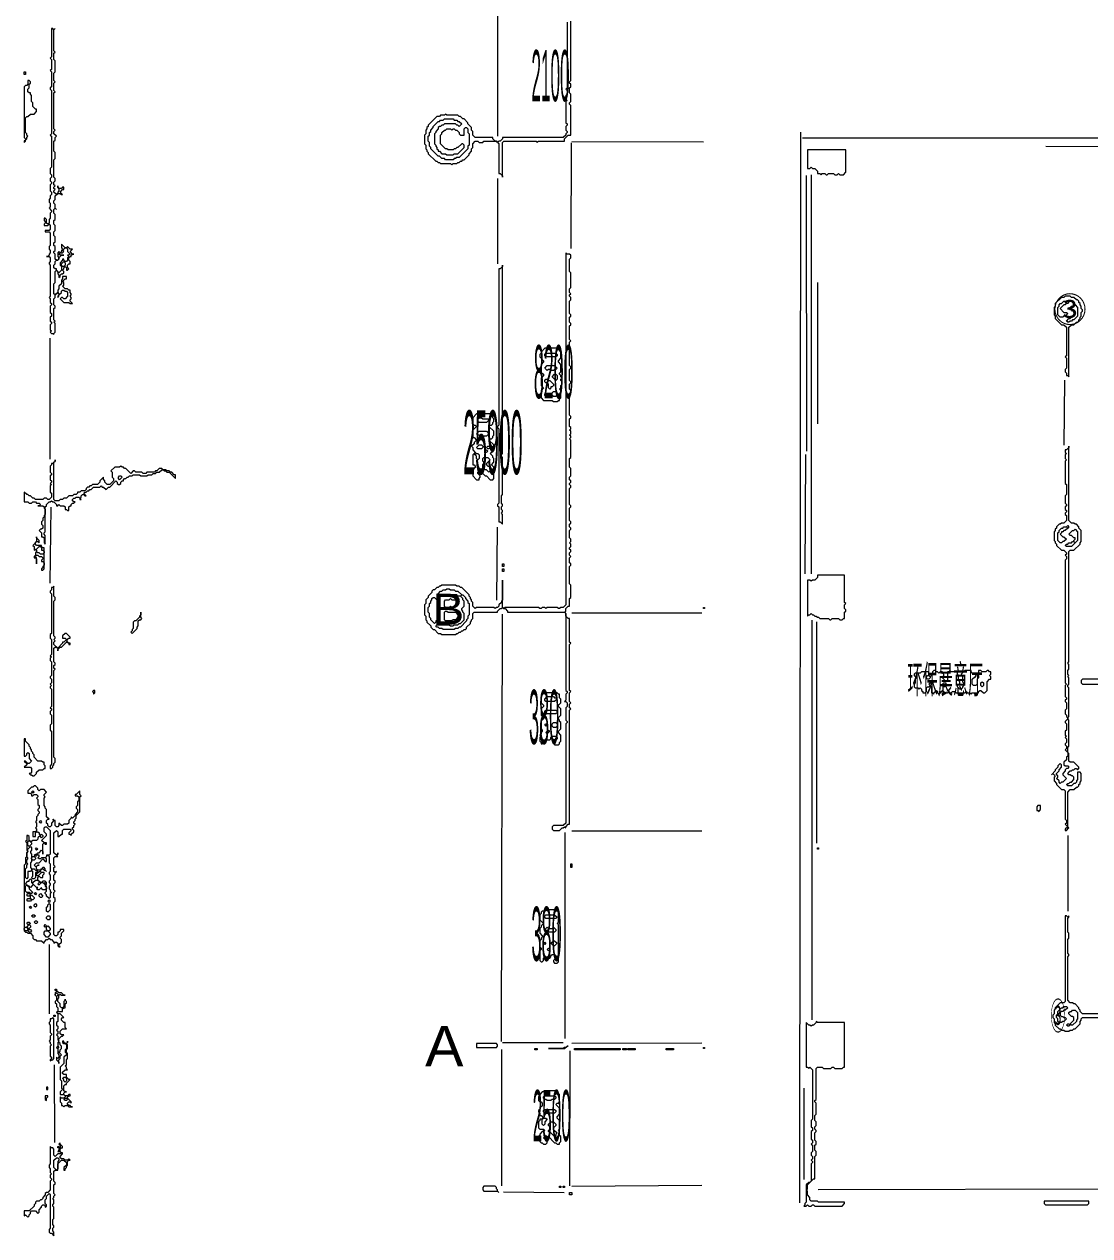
# Model space of a CAD drawing. Extents: x 20 to 3943, y 20 to 2783.
# Drawn here: x 20 to 880, y 862 to 1839 of the extents above; entities that cross this region are included whole.
import ezdxf

# ---------------------------------------------------------------- set-up
doc = ezdxf.new("R2010")
doc.units = 0
for name, color, linetype, lineweight in [('OCR_TEXT', 6, 'Continuous', 0), ('TRACE_CURVE', 6, 'Continuous', 0), ('TRACE_STRAIGHT', 5, 'Continuous', 0), ('TRACE_TEXT_SYMBOL', 6, 'Continuous', 0)]:
    doc.layers.add(name, color=color, linetype=linetype, lineweight=lineweight)
doc.styles.add('wqy-unicode', font='wqy-unicode.lff')

msp = doc.modelspace()

# ---------------------------------------------------------------- linework, layer by layer
at = {"layer": 'TRACE_CURVE', "color": 6}
for points in [[(458, 1841), (458, 1788), (457, 1787), (458, 1786), (458, 1783), (457, 1782), (457, 1779), (458, 1778), (457, 1777), (457, 1760), (458, 1759), (458, 1758), (457, 1757), (457, 1754), (458, 1753), (458, 1752), (457, 1751), (457, 1750), (455, 1748), (406, 1748), (406, 1747), (404, 1745), (403, 1745), (402, 1744), (401, 1745), (400, 1745), (398, 1747), (398, 1748), (384, 1748), (382, 1750), (382, 1753), (381, 1754), (381, 1756), (378, 1759), (378, 1760), (375, 1763), (374, 1763), (372, 1765), (371, 1765), (370, 1766), (361, 1766), (360, 1767), (359, 1766), (356, 1766), (355, 1765), (353, 1765), (346, 1758), (346, 1757), (345, 1756), (345, 1755), (344, 1754), (344, 1751), (343, 1750), (343, 1743), (344, 1742), (344, 1739), (345, 1738)], [(345, 1738), (345, 1737), (346, 1736), (346, 1735), (352, 1729), (353, 1729), (354, 1728), (355, 1728), (356, 1727), (364, 1727), (365, 1726), (366, 1727), (369, 1727), (370, 1728), (371, 1728), (372, 1729), (373, 1729), (374, 1730), (375, 1730), (379, 1734), (379, 1735), (381, 1737), (381, 1739), (382, 1740), (382, 1743), (384, 1745), (386, 1745), (387, 1744), (390, 1744), (391, 1745), (401, 1745), (403, 1743), (403, 1719), (404, 1719), (406, 1717), (406, 1716), (406, 1744), (407, 1745), (433, 1745), (434, 1744), (435, 1745), (456, 1745), (456, 1747), (459, 1750), (461, 1750), (461, 1774), (460, 1775), (460, 1776), (461, 1777), (461, 1783), (460, 1784), (460, 1788), (461, 1789), (461, 1791), (460, 1792), (460, 1793), (461, 1794), (461, 1842)], [(42, 1836), (42, 1813), (41, 1812), (42, 1811), (42, 1803), (41, 1802), (42, 1801), (42, 1789), (41, 1788), (41, 1787), (42, 1786), (42, 1751), (41, 1750), (42, 1749), (42, 1724), (41, 1723), (41, 1719), (42, 1718), (42, 1716), (41, 1715), (41, 1713), (42, 1712), (42, 1711), (41, 1710), (41, 1705), (42, 1704), (42, 1702), (41, 1701), (41, 1699), (40, 1698), (40, 1696), (41, 1695), (41, 1692), (40, 1691), (42, 1689), (42, 1688), (41, 1687), (41, 1683), (40, 1682), (40, 1679), (39, 1678), (38, 1679), (38, 1682), (37, 1683), (36, 1683), (36, 1681), (37, 1680), (37, 1679), (36, 1678), (36, 1677), (39, 1677), (40, 1678), (41, 1677), (41, 1674), (40, 1673), (37, 1673), (37, 1672), (40, 1672), (41, 1671), (41, 1661), (40, 1660), (40, 1658), (41, 1657), (41, 1655)], [(50, 1707), (48, 1707), (47, 1708), (47, 1709), (47, 1708), (48, 1707), (48, 1705), (47, 1704), (47, 1703), (46, 1702), (44, 1704), (44, 1705), (45, 1706), (44, 1707), (44, 1708), (45, 1709), (44, 1710), (44, 1712), (45, 1713), (45, 1715), (44, 1716), (44, 1730), (45, 1731), (45, 1736), (44, 1737), (44, 1745), (45, 1746), (45, 1748), (46, 1749), (44, 1751), (44, 1753), (45, 1754), (44, 1755), (44, 1784), (45, 1785), (44, 1786), (44, 1792), (45, 1793), (44, 1794), (44, 1800), (45, 1801), (45, 1810), (44, 1811), (44, 1816), (45, 1817), (44, 1818), (44, 1835), (45, 1836), (44, 1835), (43, 1836), (42, 1836)], [(372, 1750), (375, 1750), (375, 1755), (376, 1756), (377, 1756), (378, 1755), (378, 1752), (379, 1751), (379, 1742), (378, 1741), (378, 1739), (371, 1732), (369, 1732), (368, 1731), (367, 1731), (366, 1730), (360, 1730), (359, 1731), (357, 1731), (355, 1733), (354, 1733), (348, 1739), (348, 1740), (347, 1741), (347, 1744), (346, 1745), (346, 1749), (347, 1750), (347, 1752), (348, 1753), (348, 1754), (350, 1756), (350, 1757), (354, 1761), (355, 1761), (356, 1762), (358, 1762)], [(358, 1762), (359, 1763), (366, 1763), (367, 1762), (369, 1762), (370, 1761), (371, 1761), (373, 1759), (371, 1757), (370, 1758), (369, 1758), (368, 1759), (359, 1759), (358, 1758), (357, 1758), (356, 1757), (355, 1757), (354, 1756), (354, 1755), (352, 1753), (352, 1752), (351, 1751), (351, 1743), (352, 1742), (352, 1741), (353, 1740), (353, 1739), (354, 1738), (354, 1737), (355, 1737), (357, 1735), (360, 1735), (361, 1734), (366, 1734), (367, 1735), (370, 1735), (375, 1740), (375, 1742), (374, 1743), (373, 1743), (370, 1740), (369, 1740), (368, 1739), (367, 1739), (366, 1738), (362, 1738), (361, 1739), (360, 1739), (356, 1743), (356, 1750), (357, 1751), (357, 1752), (359, 1754), (360, 1754), (361, 1755), (364, 1755), (365, 1754), (366, 1755), (367, 1755), (368, 1754), (369, 1754), (371, 1752), (371, 1751), (372, 1750)], [(56, 1651), (57, 1652), (58, 1652), (58, 1653), (59, 1654), (60, 1654), (59, 1654), (57, 1656), (59, 1658), (57, 1658), (55, 1660), (54, 1659), (53, 1659), (50, 1662), (50, 1659), (51, 1658), (50, 1657), (50, 1656), (49, 1655), (48, 1656), (47, 1655), (47, 1652), (48, 1651), (48, 1650), (47, 1649), (46, 1649), (45, 1650), (45, 1654), (44, 1655), (44, 1656), (45, 1657), (45, 1660), (44, 1661), (44, 1663), (45, 1664), (45, 1668), (44, 1669), (44, 1672), (45, 1673), (45, 1677), (44, 1678), (44, 1681), (45, 1682), (45, 1686), (44, 1687), (44, 1690), (45, 1691), (46, 1690), (45, 1691), (45, 1694), (44, 1695), (44, 1697), (45, 1698), (45, 1701), (47, 1703), (49, 1703), (50, 1702), (51, 1702), (49, 1704), (51, 1706), (52, 1706), (52, 1708), (51, 1708), (50, 1707)], [(41, 1655), (40, 1654), (40, 1653), (39, 1652), (38, 1652), (40, 1652), (41, 1651), (41, 1648), (40, 1647), (40, 1646), (41, 1645), (41, 1620), (40, 1619), (41, 1618), (41, 1615), (42, 1614), (42, 1613), (41, 1612), (41, 1607), (42, 1606), (42, 1604), (41, 1603), (41, 1600), (42, 1599), (42, 1598), (41, 1597), (41, 1593), (42, 1592), (41, 1591), (42, 1590), (43, 1590), (44, 1589), (44, 1590), (45, 1591), (45, 1598), (44, 1599), (45, 1600), (44, 1601), (44, 1610), (45, 1611), (45, 1612), (44, 1613), (44, 1618), (45, 1619), (45, 1621), (47, 1623), (48, 1622), (48, 1621), (47, 1620), (47, 1619), (48, 1620), (48, 1621), (50, 1623), (50, 1624), (51, 1625), (52, 1625), (53, 1624), (54, 1624), (55, 1623), (55, 1620), (53, 1618), (52, 1618), (51, 1619), (50, 1619)], [(457, 1655), (457, 1371), (455, 1369), (453, 1369), (452, 1368), (451, 1368), (450, 1369), (442, 1369), (441, 1368), (440, 1369), (438, 1369), (437, 1368), (436, 1368), (435, 1369), (408, 1369), (407, 1368), (406, 1369), (406, 1391), (406, 1375), (405, 1374), (405, 1373), (403, 1371), (403, 1370), (402, 1369), (401, 1369), (400, 1368), (399, 1369), (385, 1369), (384, 1368), (382, 1370), (382, 1373), (381, 1374), (381, 1375), (380, 1376), (380, 1377), (379, 1378), (379, 1379), (373, 1385), (372, 1385), (371, 1386), (369, 1386), (368, 1387), (357, 1387), (356, 1386), (355, 1386), (354, 1385), (353, 1385), (351, 1383), (350, 1383), (349, 1382), (349, 1381), (346, 1378), (346, 1377), (344, 1375), (344, 1372), (343, 1371), (343, 1363), (344, 1362), (344, 1359), (345, 1358), (345, 1357), (348, 1354), (348, 1353), (350, 1351)], [(461, 1475), (461, 1481), (460, 1482), (460, 1489), (461, 1490), (461, 1504), (460, 1505), (461, 1506), (461, 1507), (460, 1508), (461, 1509), (461, 1511), (460, 1512), (461, 1513), (461, 1514), (460, 1515), (460, 1521), (461, 1522), (461, 1523), (460, 1524), (460, 1540), (461, 1541), (461, 1544), (460, 1545), (460, 1549), (461, 1550), (461, 1551), (460, 1552), (460, 1561), (461, 1562), (461, 1563), (460, 1564), (460, 1583), (461, 1584), (460, 1585), (460, 1596), (461, 1597), (461, 1598), (460, 1599), (460, 1603), (461, 1604), (461, 1605), (460, 1606), (460, 1616), (461, 1617), (461, 1619), (460, 1620), (460, 1621), (461, 1622), (460, 1623), (460, 1626), (461, 1627), (461, 1639), (460, 1640), (460, 1650), (461, 1651), (461, 1653), (460, 1654), (458, 1654), (457, 1655)], [(50, 1619), (49, 1618), (52, 1615), (56, 1615), (57, 1614), (59, 1614), (57, 1616), (57, 1617), (58, 1618), (58, 1619), (57, 1620), (58, 1621), (58, 1622), (57, 1623), (57, 1625), (56, 1625), (55, 1626), (53, 1626), (51, 1628), (52, 1629), (52, 1631), (51, 1632), (53, 1634), (54, 1634), (54, 1636), (51, 1636), (51, 1634), (50, 1633), (50, 1630), (48, 1628), (48, 1626), (47, 1625), (47, 1623), (45, 1621), (44, 1622), (44, 1630), (45, 1631), (45, 1640), (46, 1641), (47, 1640), (47, 1638), (48, 1637), (48, 1635), (49, 1636), (49, 1637), (50, 1638), (51, 1638), (52, 1639), (52, 1640), (51, 1641), (52, 1642), (52, 1643), (53, 1644), (54, 1643), (54, 1641), (55, 1641), (56, 1642), (55, 1643), (55, 1645), (56, 1646), (57, 1646), (57, 1648), (56, 1649), (56, 1651)], [(863, 1499), (863, 1498), (861, 1496), (860, 1496), (860, 1494), (861, 1493), (860, 1492), (860, 1489), (861, 1488), (860, 1487), (860, 1469), (861, 1468), (861, 1460), (860, 1459), (860, 1453), (861, 1452), (861, 1451), (860, 1450), (860, 1448), (861, 1447), (861, 1446), (860, 1445), (860, 1444), (861, 1443), (861, 1439), (859, 1437), (857, 1437), (856, 1436), (855, 1436), (853, 1434), (853, 1433), (852, 1432), (852, 1431), (851, 1430), (851, 1423), (852, 1422), (852, 1421), (853, 1420), (853, 1419), (857, 1415), (859, 1415), (861, 1413), (861, 1412), (860, 1411), (861, 1410), (861, 1408), (860, 1407), (860, 1308), (861, 1307), (860, 1306), (860, 1297), (861, 1296), (861, 1295), (860, 1294), (860, 1293), (861, 1292), (861, 1287), (860, 1286), (860, 1283), (861, 1282), (861, 1281), (862, 1280), (862, 1279), (860, 1277)], [(863, 1312), (862, 1313), (863, 1314), (862, 1315), (862, 1318), (863, 1319), (863, 1323), (862, 1324), (863, 1325), (863, 1414), (864, 1415), (867, 1415), (872, 1420), (872, 1421), (873, 1422), (873, 1431), (871, 1433), (871, 1434), (869, 1436), (868, 1436), (867, 1437), (865, 1437), (863, 1439), (863, 1499)], [(461, 1287), (460, 1288), (460, 1291), (461, 1292), (460, 1293), (460, 1300), (461, 1301), (460, 1302), (460, 1339), (461, 1340), (460, 1341), (460, 1360), (459, 1360), (457, 1362), (457, 1364), (456, 1365), (457, 1366), (457, 1368), (459, 1370), (460, 1370), (460, 1376), (461, 1377), (461, 1387), (460, 1388), (460, 1402), (461, 1403), (461, 1404), (460, 1405), (460, 1409), (461, 1410), (460, 1411), (460, 1413), (461, 1414), (461, 1415), (460, 1416), (460, 1417), (461, 1418), (461, 1420), (460, 1421), (461, 1422), (461, 1424), (460, 1425), (460, 1431), (461, 1432), (461, 1433), (460, 1434), (460, 1436), (461, 1437), (461, 1438), (460, 1439), (460, 1449), (461, 1450), (461, 1451), (460, 1452), (460, 1465), (461, 1466), (461, 1467), (460, 1468), (460, 1469), (461, 1470), (461, 1471), (460, 1472), (460, 1474), (461, 1475)], [(44, 1386), (43, 1385), (42, 1385), (42, 1383), (41, 1382), (41, 1381), (42, 1380), (42, 1348), (41, 1347), (41, 1344), (42, 1343), (42, 1331), (41, 1330), (42, 1329), (41, 1328), (41, 1326), (42, 1325), (42, 1314), (41, 1313), (41, 1312), (42, 1311), (42, 1308), (41, 1307), (42, 1306), (41, 1305), (41, 1304), (42, 1303), (42, 1289), (41, 1288), (42, 1287), (42, 1286), (41, 1285), (41, 1283), (42, 1282), (42, 1275), (41, 1274), (41, 1270), (42, 1269), (42, 1242), (41, 1241), (41, 1239), (42, 1239), (43, 1240), (43, 1241), (44, 1242), (44, 1243), (45, 1244), (45, 1247), (44, 1248), (44, 1318), (45, 1319), (44, 1320), (44, 1322), (45, 1323), (45, 1324), (44, 1325), (44, 1336), (45, 1337), (46, 1337), (47, 1336), (47, 1334), (47, 1335), (49, 1337), (50, 1337)], [(50, 1337), (54, 1341), (55, 1341), (56, 1340), (56, 1339), (57, 1339), (57, 1340), (56, 1340), (54, 1342), (56, 1344), (57, 1344), (57, 1345), (54, 1348), (53, 1348), (51, 1346), (51, 1344), (53, 1344), (54, 1343), (52, 1341), (51, 1341), (51, 1340), (47, 1336), (44, 1339), (44, 1341), (45, 1342), (44, 1343), (45, 1344), (45, 1345), (44, 1346), (44, 1374), (45, 1375), (45, 1377), (44, 1378), (44, 1386)], [(350, 1351), (351, 1351), (354, 1348), (356, 1348), (357, 1347), (368, 1347), (369, 1348), (370, 1348), (371, 1349), (372, 1349), (373, 1350), (374, 1350), (375, 1351), (376, 1351), (377, 1352), (377, 1353), (380, 1356), (380, 1357), (381, 1358), (381, 1359), (382, 1360), (382, 1364), (383, 1365), (402, 1365), (402, 1366), (404, 1368), (405, 1368), (406, 1369), (407, 1368), (408, 1368), (410, 1366), (410, 1365), (456, 1365), (457, 1364), (457, 1302), (458, 1301), (458, 1300), (457, 1299), (457, 1294), (456, 1293), (457, 1293), (458, 1292), (458, 1289), (457, 1288), (457, 1278), (458, 1277), (458, 1276), (457, 1275), (457, 1195), (455, 1193), (447, 1193), (446, 1192), (446, 1190), (447, 1189), (452, 1189), (454, 1191), (455, 1191), (456, 1192), (457, 1191), (457, 1192), (459, 1194), (460, 1194), (460, 1286), (461, 1287)], [(860, 1194), (862, 1192), (860, 1190), (860, 1189), (861, 1189), (863, 1191), (862, 1192), (862, 1220), (864, 1222), (867, 1222), (869, 1224), (870, 1224), (871, 1225), (871, 1226), (872, 1227), (872, 1228), (873, 1229), (873, 1235), (872, 1236), (870, 1236), (870, 1230), (869, 1229), (869, 1228), (868, 1227), (867, 1227), (865, 1225), (862, 1225), (861, 1226), (862, 1227), (863, 1227), (864, 1228), (865, 1228), (867, 1230), (867, 1232), (866, 1233), (865, 1233), (864, 1234), (863, 1234), (862, 1235), (864, 1237), (865, 1237), (866, 1238), (867, 1238), (868, 1239), (869, 1239), (870, 1238), (871, 1239), (871, 1240), (867, 1244), (864, 1244), (863, 1245), (863, 1251), (862, 1252), (862, 1256), (863, 1257), (863, 1278), (862, 1279), (862, 1280), (863, 1281), (863, 1304), (862, 1305), (862, 1306), (863, 1307), (863, 1312)], [(860, 1277), (860, 1276), (861, 1275), (861, 1270), (860, 1269), (860, 1266), (861, 1265), (860, 1264), (861, 1263), (861, 1260), (860, 1259), (860, 1258), (861, 1257), (861, 1255), (860, 1254), (862, 1252), (862, 1249), (861, 1248), (861, 1246), (859, 1244), (859, 1242), (860, 1241), (862, 1241), (863, 1240), (862, 1239), (861, 1239), (860, 1238), (860, 1237), (858, 1235), (858, 1234), (861, 1231), (858, 1228), (857, 1228), (856, 1227), (855, 1228), (855, 1229), (853, 1231), (854, 1232), (854, 1233), (853, 1234), (853, 1235), (855, 1237), (855, 1238), (857, 1240), (857, 1242), (856, 1243), (854, 1241), (854, 1240), (852, 1238), (852, 1237), (849, 1234), (850, 1235), (852, 1233), (851, 1232), (851, 1229), (853, 1227), (853, 1226), (857, 1222), (859, 1222), (860, 1221), (860, 1198), (861, 1197), (861, 1195), (860, 1194)], [(28, 1225), (27, 1224), (26, 1224), (23, 1221), (23, 1219), (25, 1219), (26, 1218), (26, 1217), (27, 1217), (28, 1218), (30, 1218), (31, 1217), (31, 1216), (30, 1215), (31, 1214), (31, 1210), (32, 1209), (32, 1207), (31, 1206), (31, 1205), (32, 1204), (32, 1203), (31, 1202), (31, 1201), (30, 1200), (30, 1197), (29, 1196), (30, 1195), (30, 1192), (29, 1191), (30, 1190), (30, 1189), (29, 1188), (27, 1188), (27, 1184), (29, 1184), (29, 1187), (30, 1188), (31, 1188), (32, 1187), (32, 1186), (33, 1185), (31, 1183), (31, 1182), (30, 1181), (27, 1181), (26, 1180), (25, 1180), (24, 1181), (24, 1184), (23, 1185), (22, 1185), (22, 1181), (21, 1180), (22, 1179), (22, 1173), (23, 1172), (22, 1171), (22, 1168), (21, 1167), (21, 1162), (20, 1161), (20, 1108), (21, 1107)], [(52, 1194), (51, 1193), (50, 1193), (48, 1195), (48, 1193), (47, 1192), (46, 1192), (45, 1193), (45, 1197), (44, 1197), (43, 1198), (44, 1197), (42, 1195), (42, 1193), (41, 1192), (40, 1192), (39, 1193), (39, 1194), (38, 1195), (38, 1197), (39, 1198), (40, 1198), (38, 1200), (38, 1206), (37, 1207), (37, 1208), (36, 1209), (36, 1215), (37, 1216), (36, 1217), (36, 1218), (38, 1220), (36, 1222), (33, 1222), (32, 1221), (31, 1222), (31, 1223), (29, 1225), (28, 1225)], [(44, 1167), (45, 1168), (47, 1168), (46, 1169), (47, 1170), (47, 1171), (47, 1170), (46, 1169), (44, 1171), (44, 1187), (46, 1189), (47, 1188), (47, 1184), (48, 1184), (50, 1186), (51, 1186), (51, 1189), (52, 1190), (57, 1190), (58, 1189), (56, 1187), (56, 1186), (57, 1186), (58, 1185), (58, 1186), (60, 1188), (60, 1189), (59, 1190), (59, 1191), (60, 1192), (60, 1193), (61, 1194), (60, 1195), (60, 1196), (61, 1197), (61, 1198), (62, 1199), (62, 1201), (65, 1204), (65, 1216), (66, 1217), (65, 1218), (65, 1221), (62, 1218), (61, 1218), (61, 1217), (63, 1217), (64, 1216), (64, 1213), (63, 1212), (63, 1209), (62, 1208), (62, 1207), (63, 1206), (63, 1204), (61, 1202), (61, 1201), (59, 1199), (58, 1200), (58, 1199), (56, 1197), (56, 1195), (55, 1194), (52, 1194)], [(21, 1107), (22, 1107), (23, 1106), (25, 1106), (27, 1104), (27, 1102), (28, 1101), (29, 1101), (30, 1100), (34, 1100), (36, 1098), (36, 1099), (38, 1101), (39, 1101), (40, 1102), (41, 1101), (42, 1101), (44, 1099), (44, 1098), (45, 1099), (46, 1099), (47, 1098), (47, 1096), (48, 1095), (49, 1095), (48, 1096), (48, 1097), (50, 1099), (50, 1101), (49, 1102), (49, 1103), (50, 1104), (50, 1106), (52, 1108), (52, 1109), (49, 1109), (49, 1108), (48, 1107), (47, 1107), (47, 1105), (46, 1104), (45, 1104), (44, 1105), (44, 1131), (45, 1132), (45, 1134), (44, 1135), (44, 1139), (45, 1140), (44, 1141), (44, 1146), (45, 1147), (45, 1148), (44, 1149), (44, 1153), (45, 1154), (45, 1155), (46, 1156), (45, 1155), (44, 1156), (44, 1159), (45, 1160), (44, 1161), (44, 1167)], [(39, 1169), (40, 1168), (40, 1163), (41, 1162), (41, 1156), (40, 1155), (40, 1154), (41, 1153), (41, 1149), (40, 1148), (40, 1147), (41, 1146), (41, 1145), (40, 1144), (40, 1142), (41, 1141), (41, 1140), (42, 1139), (41, 1138), (41, 1135), (40, 1134), (38, 1136), (38, 1137), (37, 1138), (37, 1139), (38, 1140), (38, 1144), (37, 1145), (38, 1146), (38, 1147), (37, 1148), (35, 1148), (34, 1147), (33, 1147), (31, 1149), (31, 1151), (32, 1152), (33, 1151), (35, 1151), (35, 1153), (36, 1154), (36, 1155), (34, 1155), (33, 1156), (33, 1157), (34, 1158), (35, 1158), (36, 1157), (37, 1157), (38, 1156), (37, 1157), (37, 1158), (36, 1159), (35, 1159), (33, 1157), (31, 1157), (30, 1158), (30, 1160), (31, 1161), (32, 1161), (31, 1161), (30, 1160), (29, 1160), (28, 1161)], [(28, 1161), (30, 1163), (32, 1163), (35, 1166), (37, 1164), (38, 1164), (38, 1166), (37, 1167), (39, 1169)], [(659, 1035), (659, 1034), (657, 1032), (656, 1032), (655, 1031), (654, 1032), (653, 1032), (651, 1034), (651, 998), (652, 998), (653, 997), (654, 998), (656, 996), (656, 956), (655, 955), (655, 950), (656, 949), (656, 947), (655, 946), (655, 940), (656, 939), (656, 937), (655, 936), (656, 935), (656, 930), (655, 929), (655, 927), (656, 926), (656, 924), (655, 923), (656, 922), (656, 921), (655, 920), (655, 906), (654, 905), (653, 905), (651, 903), (651, 889), (650, 888), (650, 887), (649, 886), (651, 886), (652, 887), (653, 886), (655, 886), (656, 887), (657, 887), (658, 886), (680, 886), (682, 888), (682, 889), (661, 889), (660, 890), (655, 890), (654, 891), (654, 893), (652, 895), (652, 898), (651, 899), (652, 900), (652, 903), (657, 908), (658, 908), (658, 926)], [(658, 926), (659, 927), (659, 930), (658, 931), (658, 935), (659, 936), (659, 938), (658, 939), (658, 945), (659, 946), (659, 947), (658, 948), (658, 950), (659, 951), (659, 954), (658, 955), (658, 959), (659, 960), (659, 969), (658, 970), (658, 971), (659, 972), (659, 997), (660, 998), (664, 998), (665, 997), (671, 997), (672, 998), (673, 998), (674, 997), (680, 997), (681, 998), (682, 998), (682, 1034), (660, 1034), (659, 1035)]]:
    msp.add_lwpolyline(points, dxfattribs=at)
for points in [[(53, 1659), (54, 1659), (55, 1658), (55, 1656), (57, 1654), (56, 1653), (55, 1653), (56, 1652), (55, 1651), (55, 1649), (54, 1648), (53, 1648), (52, 1649), (52, 1650), (51, 1650), (51, 1649), (49, 1647), (49, 1645), (50, 1644), (50, 1641), (48, 1639), (46, 1641), (46, 1642), (45, 1642), (44, 1643), (44, 1645), (45, 1646), (45, 1648), (46, 1649), (47, 1649), (48, 1650), (48, 1651), (50, 1653), (52, 1653), (49, 1653), (48, 1654), (49, 1655), (51, 1655), (52, 1656), (51, 1657)], [(52, 1648), (53, 1647), (53, 1645), (52, 1644), (51, 1644), (50, 1645), (50, 1646)], [(406, 1645), (406, 1644), (404, 1642), (403, 1642), (403, 1516), (402, 1515), (402, 1514), (403, 1513), (403, 1453), (402, 1452), (402, 1451), (403, 1450), (403, 1438), (404, 1438), (406, 1436), (406, 1444), (405, 1445), (406, 1446), (406, 1447), (405, 1448), (405, 1450), (406, 1451), (406, 1452), (405, 1453), (405, 1459), (406, 1460), (406, 1490), (405, 1491), (405, 1492), (406, 1493)], [(858, 1433), (859, 1434), (861, 1434), (862, 1433), (860, 1431), (859, 1431), (858, 1430), (857, 1430), (857, 1429), (856, 1428), (858, 1426), (859, 1426), (861, 1424), (859, 1422), (858, 1422), (857, 1421), (856, 1421), (854, 1423), (854, 1429), (855, 1430), (855, 1431), (857, 1433)], [(861, 1434), (862, 1435), (863, 1434), (862, 1433)], [(867, 1431), (868, 1432), (870, 1430), (870, 1423), (868, 1421), (867, 1422), (867, 1423), (868, 1424), (868, 1425), (867, 1425), (865, 1427), (864, 1427), (863, 1428), (866, 1431)], [(865, 1421), (866, 1422), (867, 1422), (868, 1421), (865, 1418), (861, 1418), (860, 1419), (861, 1420), (862, 1420), (863, 1421)], [(372, 1378), (373, 1379), (374, 1379), (376, 1377), (376, 1376), (378, 1374), (378, 1373), (379, 1372), (379, 1363), (378, 1362), (378, 1360), (377, 1359), (377, 1358), (372, 1353), (371, 1353), (370, 1352), (368, 1352), (367, 1351), (358, 1351), (357, 1352), (355, 1352), (354, 1353), (353, 1353), (352, 1354), (353, 1355), (363, 1355), (364, 1354), (366, 1354), (367, 1355), (370, 1355), (371, 1356), (372, 1356), (375, 1359), (375, 1364), (374, 1365), (374, 1366), (373, 1367), (373, 1368), (375, 1370), (375, 1374), (374, 1375), (374, 1376)], [(360, 1383), (361, 1384), (363, 1384), (364, 1383), (367, 1383), (368, 1382), (370, 1382), (373, 1379), (372, 1378), (370, 1378), (369, 1379), (364, 1379), (363, 1378), (362, 1378), (361, 1379), (355, 1379), (354, 1380), (356, 1382), (357, 1382), (358, 1383)], [(349, 1376), (350, 1377), (351, 1377), (355, 1373), (355, 1367), (354, 1366), (354, 1364), (355, 1363), (355, 1362), (354, 1361), (354, 1359), (353, 1358), (352, 1358), (352, 1357), (351, 1356), (348, 1359), (348, 1360), (347, 1361), (347, 1364), (346, 1365), (346, 1369), (347, 1370), (347, 1372), (348, 1373), (348, 1374), (349, 1375)], [(363, 1375), (364, 1376), (365, 1375), (368, 1375), (370, 1373), (370, 1372), (368, 1370), (367, 1370), (366, 1369), (365, 1369), (364, 1370), (363, 1369), (360, 1369), (359, 1370), (359, 1374), (360, 1375)], [(359, 1365), (360, 1366), (361, 1366), (362, 1365), (368, 1365), (370, 1363), (370, 1361), (368, 1359), (366, 1359), (365, 1358), (360, 1358), (359, 1359)], [(26, 1220), (27, 1221), (28, 1220), (27, 1219)], [(32, 1196), (33, 1197), (34, 1196), (33, 1195)], [(36, 1191), (37, 1192), (38, 1192), (41, 1189), (41, 1170), (40, 1169), (38, 1169), (38, 1168), (37, 1167), (34, 1167), (33, 1166), (32, 1166), (31, 1167), (32, 1168), (32, 1169), (31, 1169), (30, 1170), (31, 1171), (32, 1171), (34, 1173), (35, 1172), (35, 1170), (35, 1178), (36, 1179), (37, 1178), (38, 1178), (38, 1179), (36, 1179), (34, 1181), (38, 1185), (38, 1186), (36, 1188)], [(33, 1185), (34, 1186), (35, 1185), (35, 1184), (34, 1183), (33, 1184)], [(25, 1176), (26, 1175), (26, 1173), (25, 1172), (25, 1171), (26, 1170), (26, 1164), (25, 1163), (25, 1159), (26, 1158), (26, 1157), (25, 1156), (23, 1156), (23, 1151), (22, 1150), (21, 1151), (21, 1158), (22, 1159), (22, 1161), (23, 1162), (22, 1163), (22, 1165), (23, 1166), (23, 1167), (22, 1168), (22, 1171), (23, 1172), (23, 1174)], [(23, 1180), (24, 1181), (26, 1179), (26, 1178), (24, 1176), (23, 1177)], [(29, 1174), (30, 1175), (31, 1174), (30, 1173)], [(26, 1167), (27, 1168), (28, 1168), (29, 1167), (29, 1166), (28, 1165), (27, 1165), (26, 1166)], [(28, 1169), (29, 1170), (30, 1169), (29, 1168)], [(26, 1157), (27, 1158), (28, 1158), (29, 1157), (30, 1157), (31, 1156), (30, 1155), (29, 1155), (29, 1151), (28, 1150), (27, 1150), (26, 1151), (27, 1152), (27, 1156)], [(32, 1156), (33, 1156), (34, 1155), (31, 1152), (30, 1153), (30, 1154)], [(24, 1149), (25, 1150), (26, 1149), (26, 1147), (27, 1146), (27, 1145), (25, 1143), (24, 1144), (23, 1144), (21, 1146), (23, 1148), (24, 1148)], [(21, 1144), (22, 1145), (24, 1143), (24, 1142), (27, 1139), (26, 1138), (25, 1138), (24, 1139), (22, 1139), (21, 1140)], [(29, 1149), (31, 1149), (32, 1148), (32, 1147), (31, 1146), (32, 1145), (34, 1147), (35, 1147), (37, 1145), (37, 1144), (38, 1143), (38, 1142), (37, 1141), (35, 1141), (34, 1142), (34, 1143), (32, 1141), (31, 1141), (30, 1142), (31, 1143), (30, 1143), (27, 1146), (27, 1147)], [(36, 1146), (37, 1147), (38, 1146), (37, 1145)], [(22, 1137), (23, 1138), (24, 1138), (25, 1137), (24, 1136), (23, 1136)], [(22, 1133), (23, 1134), (25, 1134), (26, 1133), (25, 1132), (23, 1132)], [(25, 1136), (26, 1137), (28, 1135), (28, 1134), (27, 1133), (26, 1133), (25, 1134)], [(28, 1138), (29, 1139), (30, 1138), (29, 1137)], [(32, 1137), (33, 1138), (35, 1136), (34, 1135), (33, 1135), (32, 1136)], [(24, 1127), (25, 1128), (26, 1127), (25, 1126)], [(28, 1129), (29, 1130), (30, 1129), (30, 1128), (29, 1127), (28, 1128)], [(39, 1129), (40, 1130), (41, 1129), (41, 1125), (39, 1123), (38, 1124), (38, 1127), (39, 1128)], [(39, 1132), (40, 1133), (41, 1132), (40, 1131)], [(22, 1114), (23, 1115), (24, 1115), (25, 1114), (24, 1113), (23, 1113)], [(26, 1120), (27, 1121), (28, 1121), (29, 1120), (28, 1119), (27, 1119)], [(28, 1115), (29, 1116), (30, 1116), (31, 1115), (30, 1114), (29, 1114)], [(38, 1119), (39, 1120), (40, 1120), (41, 1119), (41, 1118), (40, 1117), (39, 1117), (38, 1118)], [(20, 1110), (21, 1111), (22, 1111), (23, 1110), (23, 1109), (22, 1108), (21, 1108), (20, 1109)], [(24, 1113), (25, 1112), (25, 1111), (24, 1110), (23, 1110), (22, 1111)], [(23, 1108), (24, 1109), (25, 1109), (26, 1108), (25, 1107), (24, 1107)], [(36, 1112), (37, 1113), (38, 1112), (37, 1111)], [(36, 1107), (37, 1108), (39, 1108), (41, 1106), (41, 1105), (39, 1103), (38, 1103), (36, 1105)], [(38, 1111), (39, 1112), (41, 1110), (41, 1109), (40, 1108), (39, 1108), (38, 1109)]]:
    msp.add_lwpolyline(points, close=True, dxfattribs=at)
at = {"layer": 'TRACE_STRAIGHT', "color": 5}
for p, q in [((402, 2097), (402, 1749)), ((645.94, 888.62), (646.58, 1752.38)), ((461.29, 1658.62), (461.48, 1743.62)), ((461.87, 1744.7), (568.13, 1744.69)), ((648.12, 1747.73), (890.92, 1747.72)), ((844.37, 1740.95), (958.13, 1740.81)), ((402, 1715), (402, 1646)), ((651.09, 1717.38), (651.28, 1494.87)), ((655, 1718), (655, 1396)), ((660, 1631), (660, 1517)), ((40.91, 1488.62), (40.97, 1586.12)), ((859.28, 1499.86), (859.8, 1552.38)), ((650.29, 1396.12), (650.72, 1492.39)), ((40.88, 1388.61), (41.61, 1449.89)), ((401.42, 1374.86), (401.77, 1433.63)), ((405.2, 1018.62), (406.04, 1363.62)), ((461.87, 1364.7), (566.88, 1364.48)), ((655.43, 1358.62), (655.44, 1036.12)), ((659.38, 1357.38), (659.38, 1178.62)), ((456.37, 1021.12), (456.43, 1187.38)), ((461.87, 1188.64), (566.88, 1188.62)), ((862, 1185), (862, 1124)), ((40, 1097), (40, 1041)), ((406, 1018), (455, 1018)), ((461.87, 1017.51), (566.88, 1017.64)), ((405.43, 902.37), (405.45, 1012.38)), ((460.36, 902.37), (460.47, 1011.13)), ((44.19, 999.88), (44.35, 937.38)), ((649.37, 907.37), (649.46, 981.13)), ((461.86, 901.91), (566.88, 902.82)), ((660.63, 899.38), (898.14, 899.85)), ((406.86, 897.51), (455.62, 896.9))]:
    msp.add_line(p, q, dxfattribs=at)
at = {"layer": 'TRACE_TEXT_SYMBOL', "color": 6}
for points in [[(20, 1801), (21, 1801), (21, 1799), (20, 1799)], [(23, 1794), (23, 1791), (22, 1790), (21, 1790), (20, 1789), (20, 1748), (21, 1747), (21, 1746), (20, 1745), (20, 1744), (21, 1745), (21, 1746), (22, 1747), (22, 1748), (23, 1749), (22, 1750), (22, 1751), (21, 1752), (21, 1764), (22, 1765), (23, 1765), (25, 1767), (28, 1767), (30, 1769), (30, 1771), (29, 1771), (27, 1773), (27, 1776), (26, 1777), (26, 1782), (25, 1783), (25, 1784), (24, 1784), (23, 1785), (23, 1787), (24, 1788), (24, 1791), (25, 1792), (25, 1793), (24, 1794)], [(652, 1738), (652, 1723), (654, 1723), (655, 1724), (656, 1723), (658, 1723), (660, 1721), (660, 1719), (662, 1719), (663, 1718), (664, 1719), (666, 1719), (667, 1718), (668, 1718), (669, 1719), (673, 1719), (674, 1718), (676, 1718), (677, 1719), (678, 1718), (681, 1718), (683, 1720), (683, 1738)], [(860, 1620), (859, 1619), (857, 1619), (852, 1614), (852, 1612), (851, 1611), (851, 1605), (852, 1604), (852, 1602), (857, 1597), (859, 1597), (861, 1595), (861, 1572), (860, 1571), (861, 1570), (861, 1562), (860, 1561), (860, 1559), (861, 1558), (861, 1556), (862, 1556), (863, 1555), (863, 1595), (865, 1597), (867, 1597), (869, 1599), (870, 1599), (871, 1600), (871, 1601), (872, 1602), (872, 1603), (873, 1604), (873, 1607), (874, 1608), (874, 1609), (873, 1610), (873, 1612), (872, 1613), (872, 1614), (871, 1615), (871, 1616), (870, 1617), (869, 1617), (867, 1619), (865, 1619), (864, 1620)], [(859, 1616), (862, 1616), (863, 1615), (862, 1614), (861, 1614), (860, 1613), (859, 1613), (856, 1610), (859, 1607), (861, 1607), (862, 1606), (860, 1604), (859, 1604), (858, 1603), (856, 1603), (854, 1605), (854, 1611), (855, 1612), (855, 1613), (856, 1614), (857, 1614)], [(866, 1612), (867, 1613), (868, 1613), (870, 1611), (870, 1604), (867, 1601), (866, 1601), (865, 1600), (864, 1600), (863, 1599), (862, 1599), (861, 1600), (863, 1602), (864, 1602), (866, 1604), (867, 1604), (868, 1605), (868, 1606), (867, 1607), (867, 1608), (866, 1608), (865, 1609), (864, 1609), (863, 1610), (865, 1612)], [(440, 1578), (437, 1575), (437, 1574), (436, 1573), (436, 1571), (439, 1568), (439, 1567), (437, 1565), (437, 1558), (438, 1558), (439, 1557), (439, 1556), (437, 1554), (437, 1548), (439, 1546), (437, 1544), (437, 1538), (439, 1536), (446, 1536), (447, 1535), (450, 1535), (451, 1536), (452, 1536), (452, 1537), (453, 1538), (453, 1544), (452, 1545), (453, 1546), (453, 1548), (454, 1549), (454, 1551), (453, 1552), (453, 1553), (454, 1554), (453, 1555), (453, 1556), (452, 1557), (452, 1558), (453, 1559), (453, 1565), (451, 1567), (451, 1568), (453, 1570), (453, 1575), (450, 1578)], [(440, 1573), (441, 1574), (449, 1574), (450, 1573), (450, 1572), (449, 1571), (441, 1571), (440, 1572)], [(442, 1564), (448, 1564), (450, 1562), (449, 1561), (448, 1561), (447, 1560), (445, 1560), (444, 1561), (443, 1561), (442, 1560), (440, 1562)], [(448, 1557), (449, 1557), (450, 1556), (450, 1553), (449, 1552), (446, 1555)], [(440, 1552), (441, 1553), (442, 1553), (443, 1552), (444, 1552), (447, 1549), (447, 1548), (446, 1547), (445, 1547), (445, 1546), (444, 1545), (443, 1546), (443, 1549), (442, 1550), (441, 1550), (440, 1551)], [(440, 1541), (441, 1542), (442, 1541), (442, 1540), (441, 1539), (440, 1540)], [(446, 1542), (447, 1543), (449, 1543), (450, 1542), (450, 1540), (449, 1539), (447, 1539), (446, 1540)], [(386, 1521), (387, 1522), (389, 1522), (390, 1521), (394, 1521), (395, 1520), (393, 1518), (387, 1518), (386, 1519)], [(387, 1511), (393, 1511), (395, 1509), (393, 1507), (390, 1507), (389, 1508), (388, 1507), (387, 1508), (386, 1508), (385, 1509)], [(387, 1500), (389, 1500), (390, 1499), (390, 1498), (389, 1497), (386, 1497), (385, 1498)], [(392, 1495), (393, 1496), (394, 1495), (393, 1494)], [(393, 1498), (394, 1499), (395, 1499), (396, 1498), (395, 1497), (394, 1497)], [(383, 1493), (384, 1494), (385, 1493), (384, 1492)], [(384, 1492), (385, 1493), (386, 1493), (387, 1492), (387, 1489), (386, 1488), (385, 1489), (385, 1491)], [(390, 1489), (391, 1490), (394, 1490), (396, 1488), (393, 1485), (393, 1484), (394, 1483), (395, 1483), (396, 1482), (396, 1479), (395, 1478), (393, 1480), (392, 1480), (390, 1482), (390, 1484), (391, 1485), (391, 1486), (390, 1487)], [(96, 1474), (97, 1475), (98, 1475), (99, 1474), (97, 1472), (96, 1473)], [(30, 1426), (30, 1422), (27, 1419), (28, 1418), (28, 1415), (29, 1416), (30, 1415), (30, 1414), (29, 1413), (29, 1411), (28, 1410), (28, 1409), (29, 1409), (30, 1408), (30, 1404), (30, 1409), (29, 1410), (30, 1411), (31, 1411), (32, 1410), (34, 1410), (35, 1409), (35, 1408), (34, 1407), (34, 1406), (35, 1406), (36, 1405), (36, 1403), (35, 1402), (35, 1401), (34, 1400), (34, 1399), (35, 1399), (36, 1400), (36, 1417), (35, 1417), (34, 1418), (34, 1419), (30, 1419), (29, 1420), (29, 1421), (30, 1422), (31, 1422), (32, 1421), (32, 1423), (30, 1425)], [(32, 1418), (33, 1418), (34, 1417), (34, 1415), (35, 1415), (36, 1414), (36, 1413), (35, 1412), (33, 1412), (32, 1413), (31, 1413), (30, 1414), (30, 1416)], [(406, 1404), (407, 1404), (407, 1402), (406, 1402)], [(406, 1400), (407, 1400), (407, 1398), (406, 1398)], [(660, 1395), (660, 1393), (658, 1391), (656, 1391), (655, 1390), (654, 1391), (652, 1391), (652, 1362), (653, 1363), (654, 1363), (655, 1364), (656, 1363), (657, 1363), (658, 1362), (659, 1362), (660, 1361), (661, 1361), (662, 1360), (669, 1360), (670, 1359), (671, 1359), (672, 1360), (677, 1360), (678, 1359), (680, 1359), (681, 1360), (682, 1360), (682, 1365), (683, 1366), (683, 1367), (682, 1368), (682, 1371), (683, 1372), (682, 1373), (682, 1395)], [(568, 1369), (569, 1369), (569, 1368), (568, 1368)], [(114, 1365), (114, 1363), (113, 1362), (113, 1361), (110, 1358), (109, 1358), (108, 1357), (108, 1352), (107, 1351), (107, 1350), (106, 1349), (107, 1348), (111, 1352), (111, 1353), (112, 1354), (112, 1358), (113, 1359), (114, 1359), (115, 1360), (114, 1361)], [(748, 1313), (749, 1314), (750, 1314), (751, 1313), (751, 1312), (750, 1311), (749, 1311), (748, 1312)], [(788, 1314), (789, 1315), (790, 1314), (790, 1312), (789, 1311), (789, 1307), (788, 1306), (786, 1306), (785, 1307), (785, 1311), (787, 1313), (788, 1313)], [(76, 1302), (75, 1301), (76, 1300), (76, 1299), (77, 1300), (77, 1302)], [(439, 1300), (437, 1298), (437, 1292), (439, 1290), (439, 1289), (437, 1287), (437, 1282), (439, 1280), (439, 1279), (438, 1278), (437, 1278), (437, 1271), (438, 1270), (438, 1269), (437, 1268), (437, 1267), (436, 1266), (437, 1265), (436, 1264), (436, 1261), (437, 1260), (437, 1259), (438, 1259), (440, 1261), (440, 1262), (441, 1263), (442, 1262), (444, 1262), (445, 1263), (445, 1264), (446, 1265), (449, 1265), (450, 1264), (450, 1263), (448, 1261), (448, 1258), (451, 1258), (452, 1259), (452, 1260), (453, 1261), (453, 1266), (451, 1268), (451, 1269), (453, 1271), (453, 1276), (452, 1277), (452, 1278), (451, 1279), (451, 1280), (453, 1282), (453, 1287), (451, 1289), (451, 1290), (453, 1292), (453, 1295), (452, 1296), (452, 1299), (451, 1299), (450, 1300)], [(750, 1307), (751, 1308), (752, 1307), (751, 1306)], [(761, 1307), (762, 1308), (763, 1308), (764, 1307), (764, 1306), (763, 1305), (762, 1305), (761, 1306)], [(792, 1308), (793, 1309), (794, 1308), (794, 1306), (793, 1305), (792, 1306)], [(442, 1297), (447, 1297), (448, 1296), (449, 1296), (450, 1295), (448, 1293), (441, 1293), (440, 1294), (440, 1295)], [(440, 1285), (441, 1286), (449, 1286), (450, 1285), (450, 1284), (449, 1283), (441, 1283), (440, 1284)], [(440, 1274), (441, 1275), (442, 1274), (441, 1273)], [(446, 1275), (447, 1276), (449, 1276), (450, 1275), (450, 1273), (449, 1272), (447, 1272), (446, 1273)], [(20, 1263), (20, 1249), (21, 1249), (22, 1250), (22, 1251), (23, 1252), (24, 1251), (24, 1247), (26, 1245), (24, 1243), (23, 1243), (21, 1245), (20, 1245), (22, 1243), (22, 1242), (20, 1240), (25, 1240), (26, 1239), (26, 1236), (25, 1235), (24, 1235), (25, 1234), (26, 1234), (27, 1233), (28, 1233), (30, 1235), (30, 1236), (32, 1238), (35, 1238), (36, 1239), (37, 1239), (37, 1241), (36, 1242), (36, 1244), (35, 1244), (34, 1245), (31, 1245), (28, 1248), (28, 1250), (27, 1251), (27, 1252), (26, 1253), (26, 1254), (25, 1255), (25, 1256), (24, 1257), (24, 1258), (21, 1261), (21, 1263)], [(441, 1268), (442, 1269), (443, 1268), (442, 1267)], [(442, 1269), (443, 1270), (444, 1269), (443, 1268)], [(838, 1209), (837, 1208), (837, 1205), (838, 1205), (839, 1204), (839, 1205), (840, 1206), (840, 1209)], [(660, 1175), (661, 1175), (661, 1174), (660, 1174)], [(461, 1162), (462, 1162), (462, 1159), (461, 1159)], [(441, 1125), (440, 1124), (438, 1124), (437, 1123), (437, 1122), (436, 1121), (436, 1117), (439, 1114), (437, 1112), (437, 1111), (436, 1110), (436, 1106), (438, 1104), (438, 1103), (437, 1102), (437, 1101), (436, 1100), (436, 1095), (437, 1094), (437, 1093), (436, 1092), (436, 1084), (437, 1083), (438, 1083), (439, 1084), (439, 1086), (440, 1087), (441, 1087), (442, 1086), (444, 1086), (445, 1087), (445, 1088), (446, 1089), (448, 1089), (449, 1088), (449, 1086), (447, 1084), (447, 1083), (448, 1082), (450, 1082), (451, 1083), (451, 1113), (450, 1114), (451, 1115), (451, 1124), (449, 1124), (448, 1125)], [(440, 1120), (441, 1121), (448, 1121), (450, 1119), (449, 1118), (441, 1118), (440, 1119)], [(442, 1111), (443, 1110), (446, 1110), (447, 1111), (449, 1109), (449, 1108), (448, 1107), (441, 1107), (440, 1108), (440, 1109)], [(439, 1098), (440, 1099), (441, 1098), (440, 1097)], [(447, 1100), (448, 1100), (450, 1098), (448, 1096), (447, 1096), (445, 1098)], [(442, 1093), (443, 1094), (444, 1093), (443, 1092)], [(45, 1061), (46, 1061), (46, 1060), (45, 1060)], [(45, 1057), (46, 1058), (47, 1057), (47, 1056), (46, 1055), (45, 1056)], [(858, 1046), (859, 1047), (861, 1047), (862, 1046), (860, 1044), (859, 1044), (858, 1043), (857, 1043), (856, 1042), (856, 1040), (857, 1039), (858, 1039), (859, 1038), (860, 1038), (861, 1037), (859, 1035), (858, 1035), (857, 1034), (855, 1034), (854, 1035), (854, 1037), (853, 1038), (853, 1040), (854, 1041), (854, 1043), (857, 1046)], [(43, 1038), (42, 1037), (41, 1037), (41, 1035), (40, 1034), (40, 1033), (41, 1032), (41, 1026), (42, 1025), (42, 1024), (41, 1023), (41, 1020), (40, 1019), (41, 1018), (41, 1017), (42, 1016), (41, 1015), (41, 1007), (42, 1006), (42, 1005), (41, 1004), (41, 1003), (42, 1004), (43, 1004), (44, 1005), (44, 1037)], [(44, 1040), (45, 1040), (45, 1039), (44, 1039)], [(865, 1043), (866, 1044), (868, 1044), (870, 1042), (870, 1037), (869, 1036), (869, 1035), (866, 1032), (865, 1032), (864, 1033), (867, 1036), (867, 1038), (866, 1039), (865, 1039), (863, 1041), (863, 1042), (864, 1043)], [(861, 1032), (862, 1033), (863, 1033), (864, 1032), (863, 1031), (862, 1031)], [(385, 1017), (385, 1014), (401, 1014), (402, 1015), (402, 1016), (401, 1017)], [(46, 1014), (47, 1015), (48, 1014), (47, 1013)], [(432, 1013), (434, 1013), (434, 1012), (432, 1012)], [(458, 1015), (457, 1014), (456, 1014), (455, 1013), (443, 1013), (456, 1013), (458, 1015), (459, 1015)], [(464, 1013), (501, 1013), (501, 1012), (464, 1012)], [(503, 1013), (506, 1013), (506, 1012), (503, 1012)], [(507, 1013), (513, 1013), (513, 1012), (507, 1012)], [(538, 1013), (544, 1013), (544, 1012), (538, 1012)], [(568, 1014), (569, 1014), (569, 1013), (568, 1013)], [(51, 989), (52, 990), (53, 990), (54, 989), (54, 987), (53, 986), (52, 987), (52, 988)], [(38, 982), (38, 980), (39, 980), (39, 982)], [(37, 975), (37, 972), (38, 971), (38, 973), (39, 974), (39, 975)], [(52, 972), (53, 973), (54, 973), (55, 972), (54, 971), (53, 971)], [(439, 974), (440, 975), (448, 975), (449, 974), (449, 973), (448, 972), (446, 972), (445, 971), (442, 971), (441, 972), (440, 972), (439, 973)], [(439, 963), (440, 964), (448, 964), (449, 963), (449, 962), (448, 961), (440, 961), (439, 962)], [(438, 956), (439, 957), (441, 957), (442, 956), (440, 954), (440, 952), (439, 951), (438, 952)], [(445, 954), (447, 954), (449, 952), (449, 951), (447, 949), (447, 947), (448, 947), (450, 945), (449, 944), (449, 943), (448, 942), (445, 945), (444, 945), (443, 946), (443, 947), (444, 948), (444, 950), (443, 951), (443, 952)], [(47, 934), (48, 934), (48, 933), (47, 933)], [(46, 925), (47, 925), (48, 924), (48, 923), (47, 922), (47, 916), (46, 915), (44, 917), (44, 923)], [(391, 902), (390, 901), (390, 899), (391, 898), (402, 898), (403, 897), (402, 898), (402, 899), (401, 900), (401, 901), (400, 902)], [(452, 902), (453, 902), (453, 901), (452, 901)], [(455, 902), (456, 902), (456, 901), (455, 901)], [(460, 897), (462, 897), (462, 895), (460, 895)], [(843, 890), (843, 888), (844, 887), (878, 887), (879, 888), (879, 890)]]:
    msp.add_lwpolyline(points, close=True, dxfattribs=at)
for points in [[(385, 1525), (382, 1522), (382, 1517), (383, 1516), (384, 1516), (385, 1515), (382, 1512), (382, 1506), (383, 1506), (385, 1504), (383, 1502), (383, 1501), (381, 1499), (382, 1498), (382, 1496), (384, 1494), (382, 1492), (382, 1484), (383, 1484), (384, 1483), (384, 1482), (382, 1480), (382, 1475), (385, 1472), (387, 1472), (387, 1473), (388, 1474), (388, 1475), (386, 1477), (386, 1478), (387, 1479), (388, 1478), (389, 1478), (392, 1475), (393, 1475), (396, 1472), (398, 1472), (399, 1473), (399, 1482), (397, 1484), (399, 1486), (399, 1489), (398, 1490), (398, 1491), (396, 1493), (398, 1495), (398, 1496), (399, 1497), (399, 1500), (395, 1504), (396, 1505), (397, 1505), (398, 1506), (398, 1507), (399, 1508), (399, 1511), (395, 1515), (396, 1516), (397, 1516), (398, 1517), (398, 1518), (399, 1519), (399, 1521), (398, 1522)], [(398, 1522), (398, 1523), (396, 1525), (385, 1525)], [(45, 1488), (45, 1487), (43, 1485), (42, 1485), (42, 1484), (41, 1483), (41, 1478), (42, 1477), (42, 1476), (41, 1475), (41, 1472), (42, 1471), (42, 1470), (41, 1469), (42, 1468), (41, 1467), (41, 1462), (42, 1461), (42, 1458), (40, 1456), (39, 1456), (38, 1457), (36, 1457), (35, 1456), (29, 1456), (28, 1457), (27, 1457), (25, 1459), (24, 1459), (23, 1460), (22, 1460), (20, 1462), (20, 1454), (23, 1454), (24, 1453), (26, 1453), (27, 1454), (29, 1454), (30, 1453), (32, 1453), (33, 1452), (32, 1451), (31, 1451), (35, 1451), (36, 1450), (36, 1449), (37, 1448), (37, 1444), (36, 1443), (36, 1442), (35, 1441), (35, 1439), (34, 1438), (34, 1436), (35, 1435), (35, 1433), (34, 1432), (33, 1432), (32, 1431), (34, 1429), (34, 1426), (35, 1426), (36, 1425), (36, 1421)], [(91, 1478), (91, 1474), (92, 1473), (92, 1471), (89, 1468), (87, 1468), (85, 1470), (85, 1471), (84, 1472), (84, 1474), (81, 1471), (81, 1470), (79, 1468), (75, 1468), (74, 1467), (73, 1467), (72, 1466), (71, 1466), (70, 1465), (70, 1464), (69, 1463), (66, 1463), (65, 1462), (63, 1462), (63, 1461), (62, 1460), (60, 1460), (59, 1459), (56, 1459), (54, 1457), (52, 1457), (51, 1456), (49, 1456), (48, 1455), (45, 1455), (44, 1456), (44, 1486), (45, 1487), (45, 1488)], [(89, 1466), (94, 1471), (95, 1470), (95, 1469), (96, 1468), (97, 1468), (98, 1469), (98, 1470), (99, 1471), (100, 1471), (100, 1472), (101, 1473), (102, 1473), (103, 1474), (104, 1474), (105, 1475), (107, 1475), (108, 1476), (113, 1476), (114, 1475), (119, 1475), (120, 1476), (123, 1476), (124, 1477), (126, 1477), (127, 1478), (129, 1478), (131, 1480), (132, 1480), (133, 1479), (134, 1479), (135, 1478), (137, 1478), (142, 1473), (142, 1476), (141, 1476), (139, 1478), (138, 1478), (137, 1479), (135, 1479), (134, 1480), (132, 1480), (131, 1481), (129, 1481), (127, 1479), (126, 1479), (125, 1478), (119, 1478), (118, 1477), (116, 1477), (115, 1478), (110, 1478), (109, 1479), (108, 1479), (106, 1477), (102, 1481), (101, 1481), (100, 1482), (99, 1482), (98, 1483), (97, 1482), (93, 1482), (90, 1479), (91, 1478)], [(36, 1421), (37, 1420), (37, 1427), (36, 1428), (36, 1429), (37, 1430), (37, 1450), (38, 1451), (38, 1452), (40, 1454), (41, 1454), (42, 1455), (43, 1454), (44, 1454), (46, 1452), (46, 1451), (47, 1451), (48, 1452), (49, 1451), (52, 1451), (53, 1450), (53, 1448), (54, 1448), (55, 1447), (56, 1447), (56, 1450), (57, 1451), (58, 1451), (58, 1452), (59, 1453), (60, 1453), (61, 1454), (60, 1454), (59, 1455), (59, 1456), (60, 1457), (61, 1457), (62, 1458), (64, 1458), (65, 1457), (65, 1456), (66, 1456), (65, 1457), (66, 1458), (66, 1459), (67, 1460), (68, 1460), (69, 1459), (70, 1459), (68, 1461), (69, 1462), (70, 1462), (71, 1463), (72, 1463), (73, 1464), (74, 1464), (76, 1466), (81, 1466), (82, 1467), (83, 1466), (84, 1466), (86, 1464), (88, 1466), (89, 1466)], [(754, 1318), (753, 1317), (753, 1316), (752, 1315), (752, 1314), (751, 1313), (750, 1314), (750, 1317), (744, 1317), (743, 1316), (739, 1316), (738, 1315), (738, 1314), (740, 1312), (739, 1311), (739, 1308), (738, 1307), (738, 1305), (739, 1304), (741, 1304), (742, 1303), (743, 1304), (744, 1303), (744, 1302), (745, 1301), (745, 1300), (747, 1300), (748, 1301), (748, 1304), (749, 1305), (750, 1305), (751, 1306), (752, 1305), (752, 1300), (753, 1300), (754, 1299), (754, 1300), (756, 1302), (757, 1301), (757, 1300), (758, 1299), (759, 1300), (760, 1300), (760, 1301), (761, 1302), (763, 1300), (765, 1300), (766, 1301), (767, 1300), (768, 1300), (769, 1301), (771, 1301), (772, 1300), (779, 1300), (780, 1301), (781, 1300), (783, 1300), (784, 1299), (785, 1300), (790, 1300), (790, 1301), (791, 1302), (792, 1302), (794, 1300)], [(794, 1300), (795, 1300), (797, 1302), (797, 1309), (799, 1311), (800, 1311), (800, 1313), (799, 1314), (800, 1315), (800, 1317), (799, 1317), (798, 1318), (797, 1318), (796, 1317), (793, 1317), (792, 1318), (790, 1318), (790, 1316), (789, 1315), (787, 1315), (786, 1316), (785, 1316), (784, 1317), (784, 1318), (779, 1318), (776, 1315), (777, 1314), (777, 1309), (778, 1308), (778, 1306), (777, 1305), (777, 1304), (776, 1303), (775, 1303), (773, 1305), (773, 1306), (774, 1307), (775, 1307), (775, 1309), (774, 1310), (774, 1314), (773, 1315), (773, 1317), (768, 1317), (767, 1318), (766, 1317), (765, 1317), (765, 1310), (764, 1309), (761, 1312), (761, 1313), (762, 1314), (762, 1315), (761, 1316), (761, 1317), (759, 1317), (758, 1316), (757, 1317), (756, 1317), (755, 1318), (754, 1318)], [(890, 1311), (874, 1311), (873, 1310), (873, 1308), (874, 1307), (916, 1307)], [(860, 1120), (860, 1051), (859, 1050), (856, 1050), (852, 1046), (852, 1045), (851, 1044), (851, 1041), (850, 1040), (850, 1038), (851, 1037), (851, 1034), (852, 1033), (852, 1032), (855, 1029), (856, 1029), (857, 1028), (859, 1028), (860, 1027), (863, 1027), (864, 1028), (866, 1028), (867, 1029), (868, 1029), (872, 1033), (872, 1035), (873, 1036), (873, 1037), (874, 1038), (893, 1038)], [(862, 1052), (862, 1087), (863, 1088), (863, 1089), (862, 1090), (862, 1101), (863, 1102), (863, 1106), (862, 1107), (862, 1118), (863, 1119), (863, 1120), (862, 1119), (861, 1120), (860, 1120)], [(46, 1059), (45, 1058), (45, 1056), (46, 1055), (46, 1052), (45, 1051), (45, 1050), (46, 1049), (46, 1047), (47, 1046), (47, 1043), (46, 1042), (47, 1041), (47, 1035), (46, 1034), (46, 1032), (47, 1031), (47, 1029), (46, 1028), (47, 1027), (47, 1025), (46, 1024), (47, 1023), (47, 1020), (48, 1019), (47, 1018), (47, 1015), (46, 1014), (47, 1013), (47, 1009), (48, 1008), (48, 1006), (47, 1005), (46, 1006), (46, 1004), (48, 1002), (48, 1001), (48, 1004), (49, 1005), (49, 1007), (50, 1008), (48, 1010), (49, 1011), (49, 1012), (50, 1013), (50, 1015), (49, 1016), (49, 1017), (48, 1018), (48, 1021), (50, 1023), (51, 1023), (52, 1024), (50, 1024), (49, 1025), (49, 1027), (51, 1029), (54, 1029), (53, 1030), (53, 1034), (52, 1034), (50, 1036), (50, 1037), (51, 1038)], [(51, 1038), (52, 1038), (49, 1041), (47, 1041), (46, 1042), (47, 1043), (51, 1043), (51, 1045), (52, 1046), (53, 1046), (53, 1049), (54, 1050), (54, 1051), (53, 1052), (53, 1053), (53, 1052), (52, 1051), (52, 1047), (51, 1046), (50, 1046), (49, 1047), (49, 1049), (47, 1051), (47, 1053), (48, 1054), (48, 1056), (49, 1057), (50, 1056), (53, 1056), (52, 1056), (50, 1058), (48, 1058), (47, 1059), (46, 1059)], [(898, 1041), (874, 1041), (872, 1043), (872, 1044), (871, 1045), (871, 1046), (868, 1049), (867, 1049), (866, 1050), (864, 1050), (862, 1052)], [(51, 1019), (51, 1018), (52, 1017), (53, 1017), (54, 1016), (54, 1013), (53, 1012), (53, 1010), (54, 1009), (54, 1008), (52, 1006), (52, 1001), (49, 998), (49, 988), (50, 987), (50, 981), (51, 980), (49, 978), (49, 976), (52, 976), (53, 975), (53, 974), (52, 973), (50, 973), (49, 974), (49, 970), (50, 969), (50, 967), (51, 967), (52, 966), (53, 967), (55, 967), (56, 966), (59, 966), (58, 966), (57, 967), (56, 967), (55, 968), (55, 969), (56, 970), (57, 970), (58, 969), (58, 970), (55, 973), (55, 974), (56, 975), (57, 975), (57, 976), (56, 976), (55, 975), (53, 975), (52, 976), (52, 977), (53, 978), (54, 978), (53, 978), (52, 979), (52, 983), (53, 984), (54, 984), (54, 985), (57, 988), (56, 988), (54, 990)], [(54, 990), (54, 992), (52, 992), (51, 993), (51, 994), (53, 996), (55, 996), (54, 997), (54, 998), (53, 999), (54, 1000), (54, 1004), (55, 1005), (55, 1009), (54, 1010), (54, 1012), (55, 1013), (55, 1016), (54, 1017), (55, 1018), (55, 1019), (55, 1018), (54, 1017), (53, 1017), (52, 1018), (52, 1019), (51, 1019)], [(440, 979), (439, 978), (438, 978), (436, 976), (436, 975), (435, 974), (435, 971), (436, 970), (437, 970), (438, 969), (438, 967), (437, 966), (436, 966), (436, 964), (435, 963), (435, 962), (436, 961), (436, 959), (437, 959), (439, 957), (438, 956), (436, 956), (436, 955), (435, 954), (435, 949), (436, 948), (439, 948), (440, 947), (439, 946), (438, 946), (436, 944), (436, 943), (435, 942), (435, 941), (436, 940), (436, 938), (437, 937), (438, 937), (439, 936), (441, 936), (442, 937), (442, 939), (441, 940), (440, 940), (439, 941), (441, 943), (442, 942), (443, 942), (448, 937), (449, 937), (450, 936), (452, 936), (452, 937), (453, 938), (453, 942), (452, 943), (452, 946), (451, 947), (452, 948), (452, 955), (450, 957), (450, 958), (452, 960), (452, 965)], [(452, 965), (449, 968), (450, 969), (451, 969), (452, 970), (452, 976), (450, 978), (449, 978), (448, 979), (440, 979)], [(49, 937), (48, 936), (49, 935), (49, 933), (48, 932), (48, 931), (47, 930), (49, 930), (50, 929), (49, 928), (47, 928), (45, 926), (44, 927), (44, 932), (43, 933), (42, 933), (41, 934), (41, 920), (40, 919), (40, 917), (41, 916), (41, 913), (42, 912), (41, 911), (41, 909), (42, 908), (42, 907), (41, 906), (41, 899), (39, 897), (38, 897), (37, 896), (37, 895), (35, 893), (35, 892), (34, 891), (33, 891), (32, 890), (30, 890), (29, 889), (29, 888), (28, 887), (28, 886), (24, 882), (20, 882), (20, 878), (21, 879), (23, 877), (24, 878), (24, 879), (25, 880), (25, 881), (26, 882), (29, 882), (31, 880), (32, 881), (32, 883), (34, 885), (34, 886), (35, 887), (36, 887), (37, 886), (37, 885), (38, 886)], [(38, 886), (38, 887), (37, 888), (37, 891), (38, 892), (38, 894), (40, 896), (41, 895), (41, 868), (40, 867), (40, 865), (41, 864), (42, 864), (44, 862), (44, 865), (43, 866), (43, 868), (44, 869), (44, 870), (43, 871), (43, 875), (44, 876), (44, 885), (43, 886), (43, 887), (44, 888), (44, 891), (43, 892), (44, 893), (44, 894), (45, 895), (44, 896), (44, 903), (45, 904), (45, 905), (44, 906), (44, 914), (45, 915), (47, 915), (47, 920), (50, 923), (52, 923), (54, 921), (54, 919), (52, 917), (52, 915), (53, 915), (53, 916), (54, 917), (54, 918), (55, 919), (55, 922), (56, 923), (57, 923), (56, 924), (55, 923), (53, 923), (52, 924), (50, 924), (49, 925), (49, 926), (51, 928), (51, 929), (50, 929)], [(50, 929), (49, 930), (49, 932), (50, 933), (51, 933), (51, 934), (49, 936), (49, 937)]]:
    msp.add_lwpolyline(points, dxfattribs=at)

# ---------------------------------------------------------------- texts
at = {"layer": 'OCR_TEXT', "color": 6, "style": 'wqy-unicode'}
for s, height, width, p in [('2100', 41.34, 0.25, (429.3, 1777.31)), ('③', 20.28, 0.97695, (850.29, 1599.08)), ('8200', 42.9, 0.25, (431.26, 1537.62)), ('25900', 51.48, 0.25, (374.29, 1476.35)), ('B', 24.96, 1.159843, (349.3, 1355.02)), ('环保晨意厅', 22.62, 0.395941, (732.73, 1299.55)), ('380', 43.68, 0.25, (427.3, 1258.78)), ('380', 43.68, 0.25, (429.28, 1083.78)), ('③', 21.84, 0.406662, (848.13, 1028.39)), ('A', 32.76, 1.063103, (343.4, 998.59)), ('2500', 41.34, 0.25, (430.27, 938.31))]:
    msp.add_text(s, height=height, dxfattribs=dict(at, width=width)).set_placement(p)

doc.saveas('drawing.dxf')
